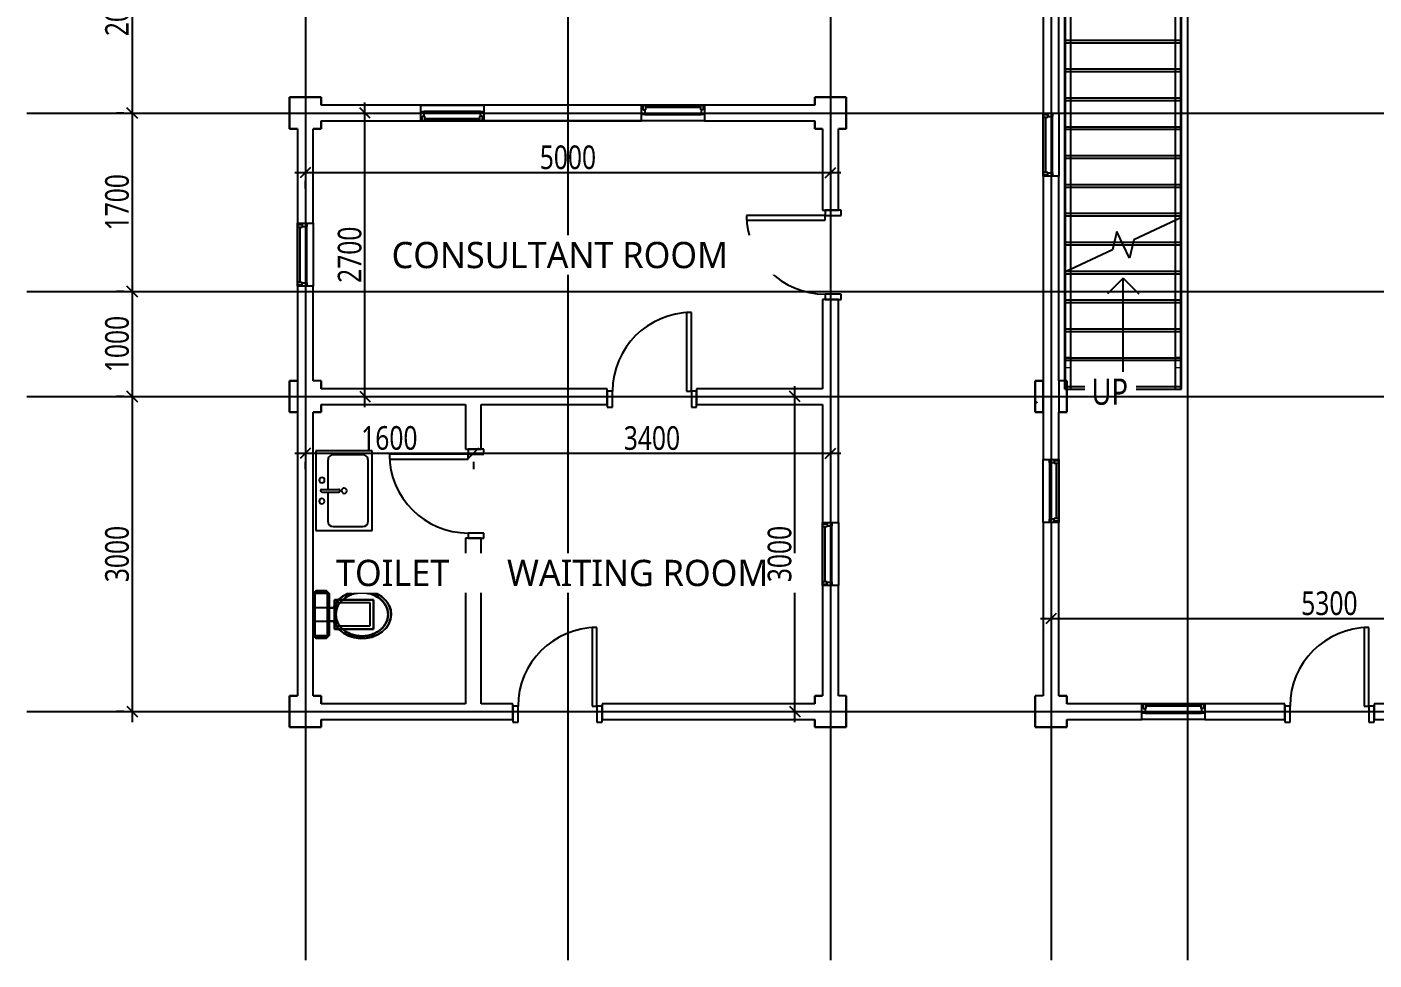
# Model space of a CAD drawing. Header units: millimetres. Extents: x 5566 to 76250, y 4768 to 55588.
# Drawn here: x 8768 to 21593, y 23200 to 32087 of the extents above; entities that cross this region are included whole.
import ezdxf

# ---------------------------------------------------------------- set-up
doc = ezdxf.new("R2010")
doc.units = ezdxf.units.MM
doc.layers.get('0').update_dxf_attribs({"color": 250})
doc.layers.get('Defpoints').update_dxf_attribs({"color": 255})
doc.layers.add('A-FLOR-HRAL', color=255, linetype='Continuous', lineweight=9)
doc.styles.add('Trebuchet MS', font='trebuc.ttf', dxfattribs={"width": 0.8, "height": 250})
doc.styles.add('Trebuchet MS_4', font='trebuc.ttf', dxfattribs={"width": 0.8, "height": 225})
doc.styles.add('Trebuchet MS_5', font='trebuc.ttf', dxfattribs={"height": 250})
doc.dimstyles.new('Linear_-_2_25mm_Trebuchet_MS', dxfattribs={"dimscale": 304.8, "dimtxt": 231.963954, "dimasz": 0.328084, "dimexe": 0.492126, "dimexo": 0.492126, "dimgap": 0.098425, "dimtad": 1, "dimdec": 0, "dimzin": 0, "dimdsep": 46, "dimtxsty": 'Trebuchet MS_4', "dimblk1": 'OBLIQUE', "dimblk2": 'OBLIQUE', "dimsah": 1, "dimcen": 0.09, "dimdle": 0.328084, "dimazin": 0, "dimtfac": 1, "dimtdec": 4, "dimtix": 1, "dimtmove": 0, "dimatfit": 3, "dimfxl": 1, "dimtvp": 1, "dimtolj": 1, "dimtzin": 0, "dimarcsym": 2})

# ---------------------------------------------------------------- blocks, each defined once
blk = doc.blocks.new('M_Door-Passage-Single-Vision_Lite - 750 x 2000mm-1696654-L1 - Architectural')
for p, q in [((375, 806.35), (330, 806.35)), ((330, 806.35), (330, 56.35)), ((375, 56.35), (375, 806.35)), ((-375, 56.35), (-425, 56.35)), ((-425, 56.35), (-425, -93.65)), ((-375, -93.65), (-375, 56.35)), ((330, 56.35), (375, 56.35)), ((375, 56.35), (375, -93.65)), ((425, 56.35), (375, 56.35)), ((425, -93.65), (425, 56.35)), ((-425, -93.65), (-375, -93.65)), ((375, -93.65), (425, -93.65))]:
    blk.add_line(p, q)
blk.add_arc((375, 56.35), 750, 90, 180)
blk = doc.blocks.new('M_Window-Fixed - 600 x 900mm-1696655-L1 - Architectural')
for p, q in [((-300, 75), (300, 75)), ((-300, -75), (-300, 75)), ((-261.9, 75), (-300, 75)), ((-287.3, 75), (-287.3, 30.55)), ((-287.3, 30.55), (-268.25, 30.55)), ((-261.9, 30.55), (-268.25, 30.55)), ((-268.25, 30.55), (-268.25, -13.9)), ((261.9, 75), (-261.9, 75)), ((-261.9, 75), (-261.9, 30.55)), ((261.9, 52.775), (-261.9, 52.775)), ((261.9, 75), (261.9, 30.55)), ((300, 75), (261.9, 75)), ((261.9, 30.55), (268.25, 30.55)), ((268.25, 30.55), (268.25, -13.9)), ((287.3, 30.55), (268.25, 30.55)), ((287.3, 75), (287.3, 30.55)), ((300, 75), (300, -75)), ((-268.25, -13.9), (-300, -13.9)), ((300, -75), (-300, -75)), ((-268.25, -13.9), (268.25, -13.9)), ((300, -13.9), (268.25, -13.9))]:
    blk.add_line(p, q)
blk = doc.blocks.new('Top Rail Type - Top Rail_Internal_-1694300-L1 - Architectural')
at = {"layer": 'A-FLOR-HRAL'}
for p, q in [((2916, 993), (2916, 899)), ((2966, 993), (2916, 993)), ((2916, 993), (2916, 693)), ((2916, 899), (2966, 899)), ((2916, 693), (2916, 899)), ((2966, 899), (2966, 993)), ((2966, 993), (2966, 693)), ((2966, 899), (2966, 693)), ((2916, 693), (2966, 693)), ((2966, 693), (2916, 693))]:
    blk.add_line(p, q, dxfattribs=at)
blk = doc.blocks.new('Top Rail Type - Top Rail_Internal_-V1-L1 - Architectural')
for p, q in [((2916, 6193), (2966, 6193)), ((2916, 2301), (2916, 6193)), ((2966, 2324), (2966, 6193)), ((2966, 2324), (2916, 2301)), ((2966, 693), (2966, 2324)), ((2916, 693), (2916, 2301)), ((2916, 693), (2966, 693))]:
    blk.add_line(p, q)
blk = doc.blocks.new('Top Rail Type - Top Rail_Internal_-1694311-L1 - Architectural')
at = {"layer": 'A-FLOR-HRAL'}
for p, q in [((1867, 993), (1867, 899)), ((1917, 993), (1867, 993)), ((1867, 993), (1867, 693)), ((1867, 899), (1917, 899)), ((1867, 693), (1867, 899)), ((1917, 899), (1917, 993)), ((1917, 993), (1917, 693)), ((1917, 899), (1917, 693)), ((1867, 693), (1917, 693)), ((1917, 693), (1867, 693))]:
    blk.add_line(p, q, dxfattribs=at)
blk = doc.blocks.new('Top Rail Type - Top Rail_Internal_-V2-L1 - Architectural')
for p, q in [((1867, 6193), (1917, 6193)), ((1867, 1811), (1867, 6193)), ((1917, 1835), (1917, 6193)), ((1917, 1835), (1867, 1811)), ((1867, 693), (1867, 1811)), ((1917, 693), (1917, 1835)), ((1867, 693), (1917, 693))]:
    blk.add_line(p, q)
blk = doc.blocks.new('M_Water Closet - Flush Tank - Private - 6_1 Lpf-1532501-L1 - Architectural')
for p, q in [((0, 200), (25, 225)), ((25, 225), (0, 200)), ((0, -200), (0, 200)), ((0, 200), (0, -200)), ((137, 203), (16, 203)), ((16, 203), (16, -203)), ((16, 203), (137, 203)), ((16, 63), (16, 203)), ((25, 225), (127, 225)), ((127, 225), (25, 225)), ((127, 225), (152, 200)), ((152, 200), (127, 225)), ((137, -203), (137, 203)), ((137, 203), (137, 63)), ((152, 200), (152, -200)), ((152, -200), (152, 200)), ((203, -140), (203, 140)), ((203, 140), (574, 140)), ((574, 140), (203, 140)), ((203, 140), (203, -140)), ((574, 140), (574, -140)), ((574, -140), (574, 140)), ((137, 63), (16, 63)), ((216, 63), (16, 63)), ((16, 63), (16, -64)), ((137, -64), (137, 63)), ((137, 63), (195, 63)), ((195, 63), (216, 63)), ((216, 110), (216, 106)), ((219, 110), (216, 110)), ((216, 110), (216, -110)), ((543, 110), (216, 110)), ((216, 106), (216, 63)), ((216, 63), (216, -64)), ((255, 110), (219, 110)), ((543, -110), (543, 110)), ((543, -110), (543, 110)), ((16, -203), (16, -64)), ((16, -64), (137, -64)), ((16, -64), (216, -64)), ((137, -64), (137, -203)), ((195, -64), (137, -64)), ((216, -64), (195, -64)), ((216, -64), (216, -106)), ((216, -106), (216, -110)), ((216, -110), (219, -110)), ((216, -110), (543, -110)), ((219, -110), (255, -110)), ((25, -225), (0, -200)), ((0, -200), (25, -225)), ((16, -203), (137, -203)), ((137, -203), (16, -203)), ((127, -225), (25, -225)), ((25, -225), (127, -225)), ((152, -200), (127, -225)), ((127, -225), (152, -200)), ((574, -140), (203, -140)), ((203, -140), (574, -140))]:
    blk.add_line(p, q)
at = {"flags": 128}
for points in [[(743, 0), (737, 46), (720, 91), (692, 132), (655, 167), (609, 195), (558, 215), (503, 226), (446, 228), (390, 220), (336, 204), (289, 178), (248, 146), (216, 107), (195, 63)], [(215, 0), (221, 47), (239, 91), (269, 131), (308, 164), (356, 189), (408, 204), (464, 210), (519, 204), (572, 189), (619, 164), (658, 131), (688, 91), (706, 47), (712, 0)], [(712, 0), (706, 47), (688, 91), (658, 131), (619, 164), (572, 189), (519, 204), (464, 210), (408, 204), (356, 189), (308, 164), (269, 131), (239, 91), (221, 47), (215, 0)], [(219, 110), (248, 146), (286, 176), (329, 200), (377, 217), (429, 227), (481, 228), (533, 221), (583, 207), (628, 185), (667, 156), (699, 122), (723, 84), (738, 43), (743, 0)], [(195, 63), (204, 85), (216, 106)], [(219, 110), (217, 108), (216, 106)], [(195, -64), (216, -107), (248, -146), (289, -178), (336, -204), (390, -220), (446, -228), (503, -226), (558, -215), (609, -195), (655, -167), (692, -132), (720, -91), (737, -46), (743, 0)], [(216, -106), (204, -85), (195, -64)], [(712, 0), (706, -47), (688, -91), (658, -131), (619, -164), (572, -189), (519, -204), (464, -210), (408, -204), (356, -189), (308, -164), (269, -131), (239, -91), (221, -47), (215, 0)], [(215, 0), (221, -47), (239, -91), (269, -131), (308, -164), (356, -189), (408, -204), (464, -210), (519, -204), (572, -189), (619, -164), (658, -131), (688, -91), (706, -47), (712, 0)], [(216, -106), (217, -108), (219, -110)], [(743, 0), (737, -46), (720, -90), (693, -131), (656, -166), (611, -194), (560, -214), (505, -226), (449, -228), (393, -221), (340, -205), (292, -180), (251, -148), (219, -110)]]:
    blk.add_lwpolyline(points, dxfattribs=at)
for points in [[(712, 0), (712, 9), (711, 26), (705, 51), (696, 75), (683, 97), (667, 118), (649, 136), (629, 152), (607, 166), (584, 178), (560, 188), (536, 195), (510, 200), (485, 203), (459, 204), (433, 202), (408, 198), (383, 193), (358, 184), (334, 174), (312, 162), (291, 147), (271, 130), (260, 117), (255, 110)], [(255, -110), (260, -117), (271, -130), (291, -147), (312, -162), (334, -174), (358, -184), (383, -193), (408, -198), (433, -202), (459, -204), (485, -203), (510, -200), (536, -195), (560, -188), (584, -178), (607, -166), (629, -152), (649, -136), (667, -118), (683, -97), (696, -75), (705, -51), (711, -26), (712, -9), (712, 0)]]:
    blk.add_open_spline(points, degree=3)
for points, knots in [([(543, 110), (536, 110), (522, 110), (493, 110), (456, 110), (412, 110), (367, 110), (331, 110), (305, 110), (288, 110), (274, 110), (265, 110), (259, 110), (256, 110), (255, 110), (255, 110)], [-1, -1, -1, -1, -0.941667, -0.883333, -0.766667, -0.65, -0.533333, -0.4, -0.333333, -0.266667, -0.2, -0.133333, -0.1, -0.066667, 0, 0, 0, 0]), ([(255, -110), (255, -110), (255, -110), (258, -110), (261, -110), (265, -110), (270, -110), (275, -110), (281, -110), (287, -110), (295, -110), (302, -110), (310, -110), (319, -110), (331, -110), (355, -110), (393, -110), (443, -110), (485, -110), (519, -110), (535, -110), (543, -110)], [-1, -1, -1, -1, -0.941667, -0.9125, -0.883333, -0.854167, -0.825, -0.795833, -0.766667, -0.7375, -0.708333, -0.679167, -0.65, -0.620833, -0.591667, -0.533333, -0.4, -0.266667, -0.133333, -0.066667, 0, 0, 0, 0])]:
    blk.add_open_spline(points, degree=3, knots=knots)
blk = doc.blocks.new('M_Sink Kitchen-Single - 760 x 535mm-1436930-L1 - Architectural')
for p, q in [((396, 270), (-364, 270)), ((-364, 270), (-364, -265)), ((396, -265), (396, 270)), ((3, 156), (-275, 156)), ((3, 213), (3, 53)), ((28, 213), (28, 53)), ((307, 156), (28, 156)), ((-326, 105), (-326, -176)), ((358, -176), (358, 105)), ((-275, -227), (307, -227)), ((-364, -265), (396, -265))]:
    blk.add_line(p, q)
for centre, radius, start, end in [((-275, 105), 50.8, 90, 180), ((-84, 213), 25.4, 360, 180), ((-84, 213), 25.4, 180, 0), ((16, 213), 12.7, 360, 180), ((116, 213), 25.4, 360, 180), ((116, 213), 25.4, 180, 360), ((307, 105), 50.8, 360, 90), ((16, 0), 25.4, 360, 180), ((16, 0), 25.4, 180, 0), ((16, 53), 12.7, 180, 0), ((-275, -176), 50.8, 180, 270), ((307, -176), 50.8, 270, 0)]:
    blk.add_arc(centre, radius, start, end)
blk = doc.blocks.new('_Oblique')
at = {"color": 0, "linetype": 'ByBlock', "lineweight": -2}
blk.add_line((-0.5, -0.5), (0.5, 0.5), dxfattribs=at)
blk = doc.blocks.new('*D408')
at = {"color": 0, "lineweight": -2, "transparency": 16777216}
for p, q in [((11318, 28026), (13118, 28026)), ((11418, 27946), (11418, 27876)), ((13018, 27946), (13018, 27876))]:
    blk.add_line(p, q, dxfattribs=at)
at = {"layer": 'Defpoints', "color": 0, "transparency": 16777216}
for p in [(11418, 28096), (13018, 28096), (13018, 28026)]:
    blk.add_point(p, dxfattribs=at)
at = {"color": 0, "lineweight": -2, "transparency": 16777216, "xscale": 100, "yscale": 100, "zscale": 100, "rotation": 180}
blk.add_blockref('_Oblique', (11418, 28026), dxfattribs=at)
at = {"color": 0, "lineweight": -2, "transparency": 16777216, "xscale": 100, "yscale": 100, "zscale": 100}
blk.add_blockref('_Oblique', (13018, 28026), dxfattribs=at)
at = {"color": 0, "transparency": 16777216, "insert": (12218, 28171), "char_height": 225, "width": 566.15, "attachment_point": 5, "style": 'Trebuchet MS_4'}
blk.add_mtext('\\A1;1600', dxfattribs=at)
blk = doc.blocks.new('*D409')
at = {"color": 0, "lineweight": -2, "transparency": 16777216}
for p, q in [((12918, 28026), (16518, 28026)), ((13018, 27946), (13018, 27876)), ((16418, 27946), (16418, 27876))]:
    blk.add_line(p, q, dxfattribs=at)
at = {"layer": 'Defpoints', "color": 0, "transparency": 16777216}
for p in [(13018, 28096), (16418, 28096), (16418, 28026)]:
    blk.add_point(p, dxfattribs=at)
at = {"color": 0, "lineweight": -2, "transparency": 16777216, "xscale": 100, "yscale": 100, "zscale": 100, "rotation": 180}
blk.add_blockref('_Oblique', (13018, 28026), dxfattribs=at)
at = {"color": 0, "lineweight": -2, "transparency": 16777216, "xscale": 100, "yscale": 100, "zscale": 100}
blk.add_blockref('_Oblique', (16418, 28026), dxfattribs=at)
at = {"color": 0, "transparency": 16777216, "insert": (14718, 28170), "char_height": 225, "width": 566.15, "attachment_point": 5, "style": 'Trebuchet MS_4'}
blk.add_mtext('\\A1;3400', dxfattribs=at)
blk = doc.blocks.new('*D410')
at = {"color": 0, "lineweight": -2, "transparency": 16777216}
for p, q in [((16078, 25467), (16078, 28667)), ((16157, 28567), (16228, 28567)), ((16157, 25567), (16228, 25567))]:
    blk.add_line(p, q, dxfattribs=at)
at = {"layer": 'Defpoints', "color": 0, "transparency": 16777216}
for p in [(16007, 28567), (16078, 28567), (16007, 25567)]:
    blk.add_point(p, dxfattribs=at)
at = {"color": 0, "lineweight": -2, "transparency": 16777216, "xscale": 100, "yscale": 100, "zscale": 100}
for p, rotation in [((16078, 28567), 90), ((16078, 25567), 270)]:
    blk.add_blockref('_Oblique', p, dxfattribs=dict(at, rotation=rotation))
at = {"color": 0, "transparency": 16777216, "insert": (15934, 27067), "char_height": 225, "width": 566.15, "attachment_point": 5, "rotation": 90, "style": 'Trebuchet MS_4'}
blk.add_mtext('\\A1;3000', dxfattribs=at)
blk = doc.blocks.new('*D411')
at = {"color": 0, "lineweight": -2, "transparency": 16777216}
for p, q in [((11986, 28467), (11986, 31367)), ((12065, 31267), (12136, 31267)), ((12065, 28567), (12136, 28567))]:
    blk.add_line(p, q, dxfattribs=at)
at = {"layer": 'Defpoints', "color": 0, "transparency": 16777216}
for p in [(11915, 31267), (11986, 31267), (11915, 28567)]:
    blk.add_point(p, dxfattribs=at)
at = {"color": 0, "lineweight": -2, "transparency": 16777216, "xscale": 100, "yscale": 100, "zscale": 100}
for p, rotation in [((11986, 31267), 90), ((11986, 28567), 270)]:
    blk.add_blockref('_Oblique', p, dxfattribs=dict(at, rotation=rotation))
at = {"color": 0, "transparency": 16777216, "insert": (11841, 29917), "char_height": 225, "width": 566.15, "attachment_point": 5, "rotation": 90, "style": 'Trebuchet MS_4'}
blk.add_mtext('\\A1;2700', dxfattribs=at)
blk = doc.blocks.new('*D412')
at = {"color": 0, "lineweight": -2, "transparency": 16777216}
for p, q in [((11318, 30699), (16518, 30699)), ((11418, 30620), (11418, 30549)), ((16418, 30620), (16418, 30549))]:
    blk.add_line(p, q, dxfattribs=at)
at = {"layer": 'Defpoints', "color": 0, "transparency": 16777216}
for p in [(11418, 30770), (16418, 30770), (16418, 30699)]:
    blk.add_point(p, dxfattribs=at)
at = {"color": 0, "lineweight": -2, "transparency": 16777216, "xscale": 100, "yscale": 100, "zscale": 100, "rotation": 180}
blk.add_blockref('_Oblique', (11418, 30699), dxfattribs=at)
at = {"color": 0, "lineweight": -2, "transparency": 16777216, "xscale": 100, "yscale": 100, "zscale": 100}
blk.add_blockref('_Oblique', (16418, 30699), dxfattribs=at)
at = {"color": 0, "transparency": 16777216, "insert": (13918, 30844), "char_height": 225, "width": 566.15, "attachment_point": 5, "style": 'Trebuchet MS_4'}
blk.add_mtext('\\A1;5000', dxfattribs=at)
blk = doc.blocks.new('*D413')
at = {"color": 0, "lineweight": -2, "transparency": 16777216}
for p, q in [((18418, 26452), (23918, 26452)), ((18518, 26373), (18518, 26302)), ((23818, 26373), (23818, 26302))]:
    blk.add_line(p, q, dxfattribs=at)
at = {"layer": 'Defpoints', "color": 0, "transparency": 16777216}
for p in [(18518, 26523), (23818, 26523), (23818, 26452)]:
    blk.add_point(p, dxfattribs=at)
at = {"color": 0, "lineweight": -2, "transparency": 16777216, "xscale": 100, "yscale": 100, "zscale": 100, "rotation": 180}
blk.add_blockref('_Oblique', (18518, 26452), dxfattribs=at)
at = {"color": 0, "lineweight": -2, "transparency": 16777216, "xscale": 100, "yscale": 100, "zscale": 100}
blk.add_blockref('_Oblique', (23818, 26452), dxfattribs=at)
at = {"color": 0, "transparency": 16777216, "insert": (21168, 26597), "char_height": 225, "width": 566.15, "attachment_point": 5, "style": 'Trebuchet MS_4'}
blk.add_mtext('\\A1;5300', dxfattribs=at)
blk = doc.blocks.new('*D420')
at = {"color": 0, "lineweight": -2, "transparency": 16777216}
for p, q in [((9770, 33367), (9770, 31167)), ((9691, 33267), (9620, 33267)), ((9691, 31267), (9620, 31267))]:
    blk.add_line(p, q, dxfattribs=at)
at = {"layer": 'Defpoints', "color": 0, "transparency": 16777216}
for p in [(9841, 33267), (9770, 31267), (9841, 31267)]:
    blk.add_point(p, dxfattribs=at)
at = {"color": 0, "lineweight": -2, "transparency": 16777216, "xscale": 100, "yscale": 100, "zscale": 100}
for p, rotation in [((9770, 33267), 90), ((9770, 31267), 270)]:
    blk.add_blockref('_Oblique', p, dxfattribs=dict(at, rotation=rotation))
at = {"color": 0, "transparency": 16777216, "insert": (9626, 32267), "char_height": 225, "width": 566.15, "attachment_point": 5, "rotation": 90, "style": 'Trebuchet MS_4'}
blk.add_mtext('\\A1;2000', dxfattribs=at)
blk = doc.blocks.new('*D421')
at = {"color": 0, "lineweight": -2, "transparency": 16777216}
for p, q in [((9770, 31367), (9770, 29467)), ((9691, 31267), (9620, 31267)), ((9691, 29567), (9620, 29567))]:
    blk.add_line(p, q, dxfattribs=at)
at = {"layer": 'Defpoints', "color": 0, "transparency": 16777216}
for p in [(9841, 31267), (9770, 29567), (9841, 29567)]:
    blk.add_point(p, dxfattribs=at)
at = {"color": 0, "lineweight": -2, "transparency": 16777216, "xscale": 100, "yscale": 100, "zscale": 100}
for p, rotation in [((9770, 31267), 90), ((9770, 29567), 270)]:
    blk.add_blockref('_Oblique', p, dxfattribs=dict(at, rotation=rotation))
at = {"color": 0, "transparency": 16777216, "insert": (9626, 30417), "char_height": 225, "width": 566.15, "attachment_point": 5, "rotation": 90, "style": 'Trebuchet MS_4'}
blk.add_mtext('\\A1;1700', dxfattribs=at)
blk = doc.blocks.new('*D422')
at = {"color": 0, "lineweight": -2, "transparency": 16777216}
for p, q in [((9770, 29667), (9770, 28467)), ((9691, 29567), (9620, 29567)), ((9691, 28567), (9620, 28567))]:
    blk.add_line(p, q, dxfattribs=at)
at = {"layer": 'Defpoints', "color": 0, "transparency": 16777216}
for p in [(9841, 29567), (9770, 28567), (9841, 28567)]:
    blk.add_point(p, dxfattribs=at)
at = {"color": 0, "lineweight": -2, "transparency": 16777216, "xscale": 100, "yscale": 100, "zscale": 100}
for p, rotation in [((9770, 29567), 90), ((9770, 28567), 270)]:
    blk.add_blockref('_Oblique', p, dxfattribs=dict(at, rotation=rotation))
at = {"color": 0, "transparency": 16777216, "insert": (9626, 29067), "char_height": 225, "width": 566.15, "attachment_point": 5, "rotation": 90, "style": 'Trebuchet MS_4'}
blk.add_mtext('\\A1;1000', dxfattribs=at)
blk = doc.blocks.new('*D423')
at = {"color": 0, "lineweight": -2, "transparency": 16777216}
for p, q in [((9770, 28667), (9770, 25467)), ((9691, 28567), (9620, 28567)), ((9691, 25567), (9620, 25567))]:
    blk.add_line(p, q, dxfattribs=at)
at = {"layer": 'Defpoints', "color": 0, "transparency": 16777216}
for p in [(9841, 28567), (9770, 25567), (9841, 25567)]:
    blk.add_point(p, dxfattribs=at)
at = {"color": 0, "lineweight": -2, "transparency": 16777216, "xscale": 100, "yscale": 100, "zscale": 100}
for p, rotation in [((9770, 28567), 90), ((9770, 25567), 270)]:
    blk.add_blockref('_Oblique', p, dxfattribs=dict(at, rotation=rotation))
at = {"color": 0, "transparency": 16777216, "insert": (9626, 27067), "char_height": 225, "width": 566.15, "attachment_point": 5, "rotation": 90, "style": 'Trebuchet MS_4'}
blk.add_mtext('\\A1;3000', dxfattribs=at)

msp = doc.modelspace()

# ---------------------------------------------------------------- hatches: boundary and pattern name
at = {"true_color": 0x000000}
h = msp.add_hatch(dxfattribs=at)
h.set_pattern_fill('FP_1', color=18, style=0, pattern_type=2)
h.set_pattern_definition([(50, (16787.74, 27944.3), (728.74, -63.76), [76.2, -838.2]), (355, (16787.74, 27944.3), (-140.97, 764.23), [60.96, -670.56]), (100.45, (16848.5, 27939), (587.77, 700.47), [64.76, -712.36]), (46.184, (16787.7, 28147.5), (1084.3, -168.17), [114.3, -1257.3]), (96.636, (16878.1, 28133.5), (949.6, 989.7), [97.14, -1068.54]), (351.184, (16787.7, 28147.5), (949.6, 989.7), [91.44, -1005.84]), (21, (16889.34, 28096.7), (606.46, -409.06), [76.2, -838.2]), (326, (16889.34, 28096.7), (247.2, 736.75), [60.96, -670.56]), (71.45, (16939.9, 28062.6), (853.67, 327.69), [64.76, -712.36]), (37.5, (16787.74, 27944.3), (12.355, 338.22), [33.53, -628.904, 33.53, -647.19, -673.1]), (37.5, (16787.74, 27944.3), (12.355, 338.22), [-1343.15, 33.53, -639.57]), (7.5, (16787.74, 27944.3), (267.28, 400.72), [33.53, -354.584, 33.53, -613.664, -256.54]), (7.5, (16787.74, 27944.3), (267.28, 400.72), [-1035.3, 33.53, -223.01]), (327.5, (16561.17, 27944.3), (542.363, -22.915), [33.53, -220.47, 33.53, -758.95, -1051.56]), (327.5, (16561.17, 27944.3), (542.363, -22.915), [-1046.48, 33.53, -1018.03]), (317.5, (16459.57, 27944.3), (592.52, 101.71), [33.53, -296.67, 33.53, -492.76, -746.76]), (317.5, (16459.57, 27944.3), (592.52, 101.71), [-856.49, 33.53, -713.23])])
h.paths.add_polyline_path([(18593.24309, 28416.7324), (18668.24309, 28416.7324), (18668.24309, 28716.7324), (18593.24309, 28716.7324)])
h.paths.add_polyline_path([(18443.24309, 28416.7324), (18443.24309, 28716.7324), (18368.24309, 28716.7324), (18368.24309, 28416.7324)])

# ---------------------------------------------------------------- linework, layer by layer
at = {"color": 18, "true_color": 0x000000}
for p, q in [((11418.24309, 39718.23302), (11418.24309, 23200)), ((13918.24309, 39718.23302), (13918.24309, 23200)), ((16418.24309, 39718.23302), (16418.24309, 23200)), ((18518.24309, 39718.23302), (18518.24309, 23200)), ((19818.24309, 39718.23302), (19818.24309, 23200)), ((18648.16799, 29752.58819), (18648.16799, 34136.85525)), ((18654.16799, 29755.38604), (18654.16799, 34136.85525)), ((19754.16799, 30268.32446), (19754.16799, 34136.85525)), ((19760.16799, 30271.12231), (19760.16799, 34136.85525)), ((18443.24309, 33116.7324), (18443.24309, 31266.7324)), ((18593.24309, 31266.7324), (18593.24309, 33116.7324)), ((18654.16799, 31961.85525), (19754.16799, 31961.85525)), ((18654.16799, 31936.85525), (19754.16799, 31936.85525)), ((18654.16799, 31686.85525), (19754.16799, 31686.85525)), ((18654.16799, 31661.85525), (19754.16799, 31661.85525)), ((11568.24309, 31416.7324), (11268.24309, 31416.7324)), ((11268.24309, 31416.7324), (11268.24309, 31116.7324)), ((11268.24309, 31116.7324), (11268.24309, 31416.7324)), ((11268.24309, 31416.7324), (11568.24309, 31416.7324)), ((11568.24309, 31341.7324), (11568.24309, 31416.7324)), ((11568.24309, 31416.7324), (11568.24309, 31341.7324)), ((12518.24309, 31341.7324), (11568.24309, 31341.7324)), ((12518.24309, 31191.7324), (12518.24309, 31341.7324)), ((15218.24309, 31341.7324), (12518.24309, 31341.7324)), ((14618.24309, 31341.7324), (13118.24309, 31341.7324)), ((13118.24309, 31341.7324), (13118.24309, 31191.7324)), ((14618.24309, 31191.7324), (14618.24309, 31341.7324)), ((16268.24309, 31341.7324), (15218.24309, 31341.7324)), ((15218.24309, 31341.7324), (15218.24309, 31191.7324)), ((16568.24309, 31416.7324), (16268.24309, 31416.7324)), ((16268.24309, 31416.7324), (16268.24309, 31341.7324)), ((16268.24309, 31341.7324), (16268.24309, 31416.7324)), ((16268.24309, 31416.7324), (16568.24309, 31416.7324)), ((16568.24309, 31116.7324), (16568.24309, 31416.7324)), ((16568.24309, 31416.7324), (16568.24309, 31116.7324)), ((18654.16799, 31411.85525), (19754.16799, 31411.85525)), ((18654.16799, 31386.85525), (19754.16799, 31386.85525)), ((8767.55366, 31266.7324), (28826.49678, 31266.7324)), ((11568.24309, 31191.7324), (12518.24309, 31191.7324)), ((11568.24309, 31116.7324), (11568.24309, 31191.7324)), ((11568.24309, 31191.7324), (11568.24309, 31116.7324)), ((15218.24309, 31191.7324), (12518.24309, 31191.7324)), ((13118.24309, 31191.7324), (14618.24309, 31191.7324)), ((15218.24309, 31191.7324), (16268.24309, 31191.7324)), ((16268.24309, 31191.7324), (16268.24309, 31116.7324)), ((16268.24309, 31116.7324), (16268.24309, 31191.7324)), ((18443.24309, 31266.7324), (18593.24309, 31266.7324)), ((18443.24309, 30666.7324), (18443.24309, 31266.7324)), ((18593.24309, 31266.7324), (18593.24309, 30666.7324)), ((11268.24309, 31116.7324), (11343.24309, 31116.7324)), ((11343.24309, 31116.7324), (11268.24309, 31116.7324)), ((11343.24309, 31116.7324), (11343.24309, 30216.7324)), ((11493.24309, 30216.7324), (11493.24309, 31116.7324)), ((11493.24309, 31116.7324), (11568.24309, 31116.7324)), ((11568.24309, 31116.7324), (11493.24309, 31116.7324)), ((16268.24309, 31116.7324), (16343.24309, 31116.7324)), ((16343.24309, 31116.7324), (16268.24309, 31116.7324)), ((16343.24309, 31116.7324), (16343.24309, 30341.7324)), ((16493.24309, 30341.7324), (16493.24309, 31116.7324)), ((16493.24309, 31116.7324), (16568.24309, 31116.7324)), ((16568.24309, 31116.7324), (16493.24309, 31116.7324)), ((18654.16799, 31136.85525), (19754.16799, 31136.85525)), ((18654.16799, 31111.85525), (19754.16799, 31111.85525)), ((18654.16799, 30861.85525), (19754.16799, 30861.85525)), ((18654.16799, 30836.85525), (19754.16799, 30836.85525)), ((18593.24309, 30666.7324), (18443.24309, 30666.7324)), ((18443.24309, 30666.7324), (18443.24309, 28716.7324)), ((18593.24309, 28716.7324), (18593.24309, 30666.7324)), ((18654.16799, 30586.85525), (19754.16799, 30586.85525)), ((18654.16799, 30561.85525), (19754.16799, 30561.85525)), ((16343.24309, 30341.7324), (16493.24309, 30341.7324)), ((18654.16799, 30311.85525), (19754.16799, 30311.85525)), ((18654.16799, 30286.85525), (19754.16799, 30286.85525)), ((19760.16799, 30271.12231), (19306.12761, 30059.39981)), ((19760.16799, 28636.85525), (19760.16799, 30271.12231)), ((11343.24309, 30216.7324), (11493.24309, 30216.7324)), ((11343.24309, 29616.7324), (11343.24309, 30216.7324)), ((11493.24309, 30216.7324), (11493.24309, 29616.7324)), ((19754.16799, 30011.85525), (19754.16799, 30268.32446)), ((18654.16799, 30036.85525), (19119.83891, 30036.85525)), ((19144.73729, 30139.30479), (19102.20836, 29964.3107)), ((19119.83891, 30036.85525), (19192.51029, 30036.85525)), ((19263.59868, 29884.40572), (19144.73729, 30139.30479)), ((19192.51029, 30036.85525), (19300.64859, 30036.85525)), ((19306.12761, 30059.39981), (19263.59868, 29884.40572)), ((19300.64859, 30036.85525), (19754.16799, 30036.85525)), ((19102.20836, 29964.3107), (18648.16799, 29752.58819)), ((18654.16799, 30011.85525), (19113.76315, 30011.85525)), ((19113.76315, 30011.85525), (19204.16799, 30011.85525)), ((19204.16799, 30011.85525), (19294.57283, 30011.85525)), ((19294.57283, 30011.85525), (19754.16799, 30011.85525)), ((19754.16799, 29736.85525), (19754.16799, 30011.85525)), ((18654.16799, 29761.85525), (18668.04126, 29761.85525)), ((18668.04126, 29761.85525), (19754.16799, 29761.85525)), ((18648.16799, 28636.85525), (18648.16799, 29752.58819)), ((18654.16799, 29736.85525), (18654.16799, 29755.38604)), ((18654.16799, 29461.85525), (18654.16799, 29736.85525)), ((18654.16799, 29736.85525), (19754.16799, 29736.85525)), ((19204.16799, 29694.35525), (19054.16799, 29544.35525)), ((19204.16799, 29461.85525), (19204.16799, 29694.35525)), ((19204.16799, 29694.35525), (19354.16799, 29544.35525)), ((19754.16799, 29461.85525), (19754.16799, 29736.85525)), ((8767.55366, 29566.7324), (28826.49678, 29566.7324)), ((11493.24309, 29616.7324), (11343.24309, 29616.7324)), ((11343.24309, 29616.7324), (11343.24309, 28716.7324)), ((11493.24309, 28716.7324), (11493.24309, 29616.7324)), ((16343.24309, 29491.7324), (16343.24309, 28641.7324)), ((16493.24309, 29491.7324), (16343.24309, 29491.7324)), ((16493.24309, 27366.7324), (16493.24309, 29491.7324)), ((18654.16799, 29486.85525), (19754.16799, 29486.85525)), ((18654.16799, 29186.85525), (18654.16799, 29461.85525)), ((18654.16799, 29461.85525), (19754.16799, 29461.85525)), ((19204.16799, 29186.85525), (19204.16799, 29461.85525)), ((19754.16799, 29186.85525), (19754.16799, 29461.85525)), ((18654.16799, 29211.85525), (19754.16799, 29211.85525)), ((18654.16799, 28911.85525), (18654.16799, 29186.85525)), ((18654.16799, 29186.85525), (19754.16799, 29186.85525)), ((19204.16799, 28911.85525), (19204.16799, 29186.85525)), ((19754.16799, 28911.85525), (19754.16799, 29186.85525)), ((18654.16799, 28936.85525), (19754.16799, 28936.85525)), ((18654.16799, 28636.85525), (18654.16799, 28911.85525)), ((18654.16799, 28911.85525), (19754.16799, 28911.85525)), ((19204.16799, 28636.85525), (19204.16799, 28911.85525)), ((19754.16799, 28636.85525), (19754.16799, 28911.85525)), ((11268.24309, 28716.7324), (11268.24309, 28416.7324)), ((11343.24309, 28716.7324), (11268.24309, 28716.7324)), ((11268.24309, 28416.7324), (11268.24309, 28716.7324)), ((11268.24309, 28716.7324), (11343.24309, 28716.7324)), ((11343.24309, 28716.7324), (11343.24309, 28416.7324)), ((11568.24309, 28716.7324), (11493.24309, 28716.7324)), ((11568.24309, 28716.7324), (11493.24309, 28716.7324)), ((11568.24309, 28641.7324), (11568.24309, 28716.7324)), ((11568.24309, 28716.7324), (11568.24309, 28641.7324)), ((14293.24309, 28641.7324), (11568.24309, 28641.7324)), ((14293.24309, 28491.7324), (14293.24309, 28641.7324)), ((16343.24309, 28641.7324), (15143.24309, 28641.7324)), ((15143.24309, 28641.7324), (15143.24309, 28491.7324)), ((18368.24309, 28716.7324), (18368.24309, 28416.7324)), ((18443.24309, 28716.7324), (18368.24309, 28716.7324)), ((18368.24309, 28416.7324), (18368.24309, 28716.7324)), ((18368.24309, 28716.7324), (18443.24309, 28716.7324)), ((18443.24309, 28416.7324), (18443.24309, 28716.7324)), ((18443.24309, 28716.7324), (18443.24309, 28416.7324)), ((18668.24309, 28716.7324), (18593.24309, 28716.7324)), ((18593.24309, 28716.7324), (18593.24309, 28416.7324)), ((18593.24309, 28716.7324), (18593.24309, 28416.7324)), ((18668.24309, 28716.7324), (18593.24309, 28716.7324)), ((18648.16799, 28636.85525), (18654.16799, 28636.85525)), ((18654.16799, 28661.85525), (19754.16799, 28661.85525)), ((18654.16799, 28636.85525), (19754.16799, 28636.85525)), ((18668.24309, 28416.7324), (18668.24309, 28716.7324)), ((18668.24309, 28716.7324), (18668.24309, 28416.7324)), ((19754.16799, 28636.85525), (19760.16799, 28636.85525)), ((11568.24309, 28491.7324), (12943.24309, 28491.7324)), ((11568.24309, 28416.7324), (11568.24309, 28491.7324)), ((11568.24309, 28491.7324), (11568.24309, 28416.7324)), ((12943.24309, 28491.7324), (12943.24309, 28066.7324)), ((13093.24309, 28491.7324), (14293.24309, 28491.7324)), ((13093.24309, 28066.7324), (13093.24309, 28491.7324)), ((15143.24309, 28491.7324), (16343.24309, 28491.7324)), ((16343.24309, 28491.7324), (16343.24309, 27366.7324)), ((11268.24309, 28416.7324), (11343.24309, 28416.7324)), ((11343.24309, 28416.7324), (11268.24309, 28416.7324)), ((11343.24309, 28416.7324), (11343.24309, 25716.7324)), ((11493.24309, 25716.7324), (11493.24309, 28416.7324)), ((11493.24309, 28416.7324), (11568.24309, 28416.7324)), ((11568.24309, 28416.7324), (11493.24309, 28416.7324)), ((18368.24309, 28416.7324), (18443.24309, 28416.7324)), ((18443.24309, 28416.7324), (18368.24309, 28416.7324)), ((18443.24309, 28416.7324), (18443.24309, 27966.7324)), ((18593.24309, 27966.7324), (18593.24309, 28416.7324)), ((18593.24309, 28416.7324), (18668.24309, 28416.7324)), ((18668.24309, 28416.7324), (18593.24309, 28416.7324)), ((12943.24309, 28066.7324), (13093.24309, 28066.7324)), ((18443.24309, 27966.7324), (18593.24309, 27966.7324)), ((18443.24309, 27366.7324), (18443.24309, 27966.7324)), ((18593.24309, 27966.7324), (18593.24309, 27366.7324)), ((16343.24309, 27366.7324), (16493.24309, 27366.7324)), ((16343.24309, 26766.7324), (16343.24309, 27366.7324)), ((16493.24309, 27366.7324), (16493.24309, 26766.7324)), ((18593.24309, 27366.7324), (18443.24309, 27366.7324)), ((18443.24309, 27366.7324), (18443.24309, 25716.7324)), ((18593.24309, 25716.7324), (18593.24309, 27366.7324)), ((12943.24309, 27216.7324), (12943.24309, 25641.7324)), ((13093.24309, 27216.7324), (12943.24309, 27216.7324)), ((13093.24309, 25641.7324), (13093.24309, 27216.7324)), ((16343.24309, 26766.7324), (16343.24309, 25716.7324)), ((16493.24309, 26766.7324), (16343.24309, 26766.7324)), ((16493.24309, 25716.7324), (16493.24309, 26766.7324)), ((11268.24309, 25716.7324), (11268.24309, 25416.7324)), ((11343.24309, 25716.7324), (11268.24309, 25716.7324)), ((11268.24309, 25416.7324), (11268.24309, 25716.7324)), ((11268.24309, 25716.7324), (11343.24309, 25716.7324)), ((11568.24309, 25716.7324), (11493.24309, 25716.7324)), ((11493.24309, 25716.7324), (11568.24309, 25716.7324)), ((11568.24309, 25641.7324), (11568.24309, 25716.7324)), ((11568.24309, 25716.7324), (11568.24309, 25641.7324)), ((16268.24309, 25716.7324), (16268.24309, 25641.7324)), ((16343.24309, 25716.7324), (16268.24309, 25716.7324)), ((16268.24309, 25641.7324), (16268.24309, 25716.7324)), ((16268.24309, 25716.7324), (16343.24309, 25716.7324)), ((16568.24309, 25716.7324), (16493.24309, 25716.7324)), ((16568.24309, 25716.7324), (16493.24309, 25716.7324)), ((16568.24309, 25416.7324), (16568.24309, 25716.7324)), ((16568.24309, 25716.7324), (16568.24309, 25416.7324)), ((18368.24309, 25716.7324), (18368.24309, 25416.7324)), ((18443.24309, 25716.7324), (18368.24309, 25716.7324)), ((18368.24309, 25416.7324), (18368.24309, 25716.7324)), ((18443.24309, 25716.7324), (18368.24309, 25716.7324)), ((18668.24309, 25716.7324), (18593.24309, 25716.7324)), ((18593.24309, 25716.7324), (18668.24309, 25716.7324)), ((18668.24309, 25641.7324), (18668.24309, 25716.7324)), ((18668.24309, 25716.7324), (18668.24309, 25641.7324)), ((8767.55366, 25566.7324), (28826.49678, 25566.7324)), ((12943.24309, 25641.7324), (11568.24309, 25641.7324)), ((13393.24309, 25641.7324), (13093.24309, 25641.7324)), ((13393.24309, 25491.7324), (13393.24309, 25641.7324)), ((16268.24309, 25641.7324), (14243.24309, 25641.7324)), ((14243.24309, 25641.7324), (14243.24309, 25491.7324)), ((19380.74309, 25641.7324), (18668.24309, 25641.7324)), ((19380.74309, 25491.7324), (19380.74309, 25641.7324)), ((19980.74309, 25641.7324), (19380.74309, 25641.7324)), ((20743.24309, 25641.7324), (19980.74309, 25641.7324)), ((19980.74309, 25641.7324), (19980.74309, 25491.7324)), ((20743.24309, 25491.7324), (20743.24309, 25641.7324)), ((22355.74309, 25641.7324), (21593.24309, 25641.7324)), ((21593.24309, 25641.7324), (21593.24309, 25491.7324)), ((11268.24309, 25416.7324), (11568.24309, 25416.7324)), ((11568.24309, 25416.7324), (11268.24309, 25416.7324)), ((11568.24309, 25491.7324), (13393.24309, 25491.7324)), ((11568.24309, 25416.7324), (11568.24309, 25491.7324)), ((11568.24309, 25491.7324), (11568.24309, 25416.7324)), ((14243.24309, 25491.7324), (16268.24309, 25491.7324)), ((16268.24309, 25491.7324), (16268.24309, 25416.7324)), ((16268.24309, 25416.7324), (16268.24309, 25491.7324)), ((16268.24309, 25416.7324), (16568.24309, 25416.7324)), ((16568.24309, 25416.7324), (16268.24309, 25416.7324)), ((18368.24309, 25416.7324), (18668.24309, 25416.7324)), ((18668.24309, 25416.7324), (18368.24309, 25416.7324)), ((18668.24309, 25491.7324), (19380.74309, 25491.7324)), ((18668.24309, 25416.7324), (18668.24309, 25491.7324)), ((18668.24309, 25491.7324), (18668.24309, 25416.7324)), ((19980.74309, 25491.7324), (19380.74309, 25491.7324)), ((19980.74309, 25491.7324), (20743.24309, 25491.7324)), ((21593.24309, 25491.7324), (22355.74309, 25491.7324))]:
    msp.add_line(p, q, dxfattribs=at)

# ---------------------------------------------------------------- block references
for name, p in [('Top Rail Type - Top Rail_Internal_-V2-L1 - Architectural', (16787.73776, 27944.29577)), ('Top Rail Type - Top Rail_Internal_-V1-L1 - Architectural', (16787.73776, 27944.29577)), ('M_Window-Fixed - 600 x 900mm-1696655-L1 - Architectural', (14918.24309, 31266.7324)), ('M_Door-Passage-Single-Vision_Lite - 750 x 2000mm-1696654-L1 - Architectural', (14718.24309, 28560.3824)), ('Top Rail Type - Top Rail_Internal_-1694311-L1 - Architectural', (16787.73776, 27944.29577)), ('Top Rail Type - Top Rail_Internal_-1694300-L1 - Architectural', (16787.73776, 27944.29577)), ('M_Water Closet - Flush Tank - Private - 6_1 Lpf-1532501-L1 - Architectural', (11493.24309, 26491.7324)), ('M_Door-Passage-Single-Vision_Lite - 750 x 2000mm-1696654-L1 - Architectural', (13818.24309, 25560.3824)), ('M_Door-Passage-Single-Vision_Lite - 750 x 2000mm-1696654-L1 - Architectural', (21168.24309, 25560.3824)), ('M_Window-Fixed - 600 x 900mm-1696655-L1 - Architectural', (19680.74309, 25566.7324))]:
    msp.add_blockref(name, p, dxfattribs=at)
for name, p, rotation in [('M_Window-Fixed - 600 x 900mm-1696655-L1 - Architectural', (12818.24309, 31266.7324), 180), ('M_Window-Fixed - 600 x 900mm-1696655-L1 - Architectural', (18518.24309, 30966.7324), 89.99999999999991), ('M_Door-Passage-Single-Vision_Lite - 750 x 2000mm-1696654-L1 - Architectural', (16424.59309, 29916.7324), 89.99999999999991), ('M_Window-Fixed - 600 x 900mm-1696655-L1 - Architectural', (11418.24309, 29916.7324), 89.99999999999991), ('M_Sink Kitchen-Single - 760 x 535mm-1436930-L1 - Architectural', (11788.78849, 27654.14316), 89.99999999999973), ('M_Door-Passage-Single-Vision_Lite - 750 x 2000mm-1696654-L1 - Architectural', (13024.59309, 27641.7324), 89.99999999999991), ('M_Window-Fixed - 600 x 900mm-1696655-L1 - Architectural', (18518.24309, 27666.7324), 269.9999999999999), ('M_Window-Fixed - 600 x 900mm-1696655-L1 - Architectural', (16418.24309, 27066.7324), 89.99999999999991)]:
    msp.add_blockref(name, p, dxfattribs=dict(at, rotation=rotation))

# ---------------------------------------------------------------- dimensions: what is measured, and where the dimension line sits
for base, p1, p2, override, picture, middle in [((9770.12141, 31266.7324), (9840.83209, 33266.7324), (9840.83209, 31266.7324), {"dimpost": '<>', "dimfxl": 2000}, '*D420', (9625.65171, 32266.7324)), ((9770.12141, 29566.7324), (9840.83209, 31266.7324), (9840.83209, 29566.7324), {"dimpost": '<>', "dimfxl": 1700}, '*D421', (9625.65171, 30416.7324)), ((11985.68643, 31266.7324), (11914.97575, 28566.7324), (11914.97575, 31266.7324), {"dimpost": '<>', "dimfxl": 2700}, '*D411', (11841.21673, 29916.7324)), ((9770.12141, 28566.7324), (9840.83209, 29566.7324), (9840.83209, 28566.7324), {"dimpost": '<>', "dimfxl": 1000}, '*D422', (9625.65171, 29066.7324)), ((9770.12141, 25566.7324), (9840.83209, 28566.7324), (9840.83209, 25566.7324), {"dimpost": '<>', "dimfxl": 3000}, '*D423', (9625.65171, 27066.7324)), ((16077.9884, 28566.7324), (16007.27772, 25566.7324), (16007.27772, 28566.7324), {"dimpost": '<>', "dimfxl": 3000}, '*D410', (15933.5187, 27066.7324))]:
    dim = msp.add_linear_dim(base=base, p1=p1, p2=p2, angle=90, dimstyle='Linear_-_2_25mm_Trebuchet_MS', override=override, dxfattribs=at)
    dim.commit()
    dim.dimension.update_dxf_attribs({"geometry": picture, "text_midpoint": middle})
for base, p1, p2, override, picture, middle in [((16418.24309, 30699.05626), (11418.24309, 30769.76694), (16418.24309, 30769.76694), {"dimpost": '<>', "dimfxl": 5000}, '*D412', (13918.24309, 30843.52596)), ((13018.24309, 28025.66606), (11418.24309, 28096.37673), (13018.24309, 28096.37673), {"dimpost": '<>', "dimfxl": 1600}, '*D408', (12218.24309, 28170.51454)), ((16418.24309, 28025.66606), (13018.24309, 28096.37673), (16418.24309, 28096.37673), {"dimpost": '<>', "dimfxl": 3400}, '*D409', (14718.24309, 28170.13575)), ((23818.24309, 26452.29831), (18518.24309, 26523.00898), (23818.24309, 26523.00898), {"dimpost": '<>', "dimfxl": 5300}, '*D413', (21168.24309, 26596.768))]:
    dim = msp.add_linear_dim(base=base, p1=p1, p2=p2, dimstyle='Linear_-_2_25mm_Trebuchet_MS', override=override, dxfattribs=at)
    dim.commit()
    dim.dimension.update_dxf_attribs({"geometry": picture, "text_midpoint": middle})

# ---------------------------------------------------------------- next in the draw order: texts
at = {"color": 18, "true_color": 0x000000, "char_height": 250, "attachment_point": 1, "style": 'Trebuchet MS_5', "bg_fill": 3, "box_fill_scale": 1.25, "bg_fill_color": 256, "bg_fill_true_color": 13158600, "bg_fill_transparency": 0}
for s, insert, width in [('CONSULTANT ROOM', (12239.4009, 30039.47372), 3783.965), ('TOILET', (11709.82365, 27011.79419), 1346.835), ('WAITING ROOM', (13338.77717, 27011.79419), 2918.1425)]:
    msp.add_mtext(s, dxfattribs=dict(at, insert=insert, width=width))
at = {"color": 18, "true_color": 0x000000, "insert": (18902.7459, 28738.32843), "char_height": 250, "width": 361.7065045, "attachment_point": 1, "line_spacing_factor": 1.048425, "style": 'Trebuchet MS', "bg_fill": 3, "box_fill_scale": 1.25, "bg_fill_color": 256, "bg_fill_true_color": 13158600, "bg_fill_transparency": 0}
msp.add_mtext('UP', dxfattribs=at)

# ---------------------------------------------------------------- next in the draw order: linework, layer by layer
at = {"color": 18, "true_color": 0x000000}
msp.add_line((8767.55366, 28566.7324), (28826.49678, 28566.7324), dxfattribs=at)

doc.saveas('drawing.dxf')
